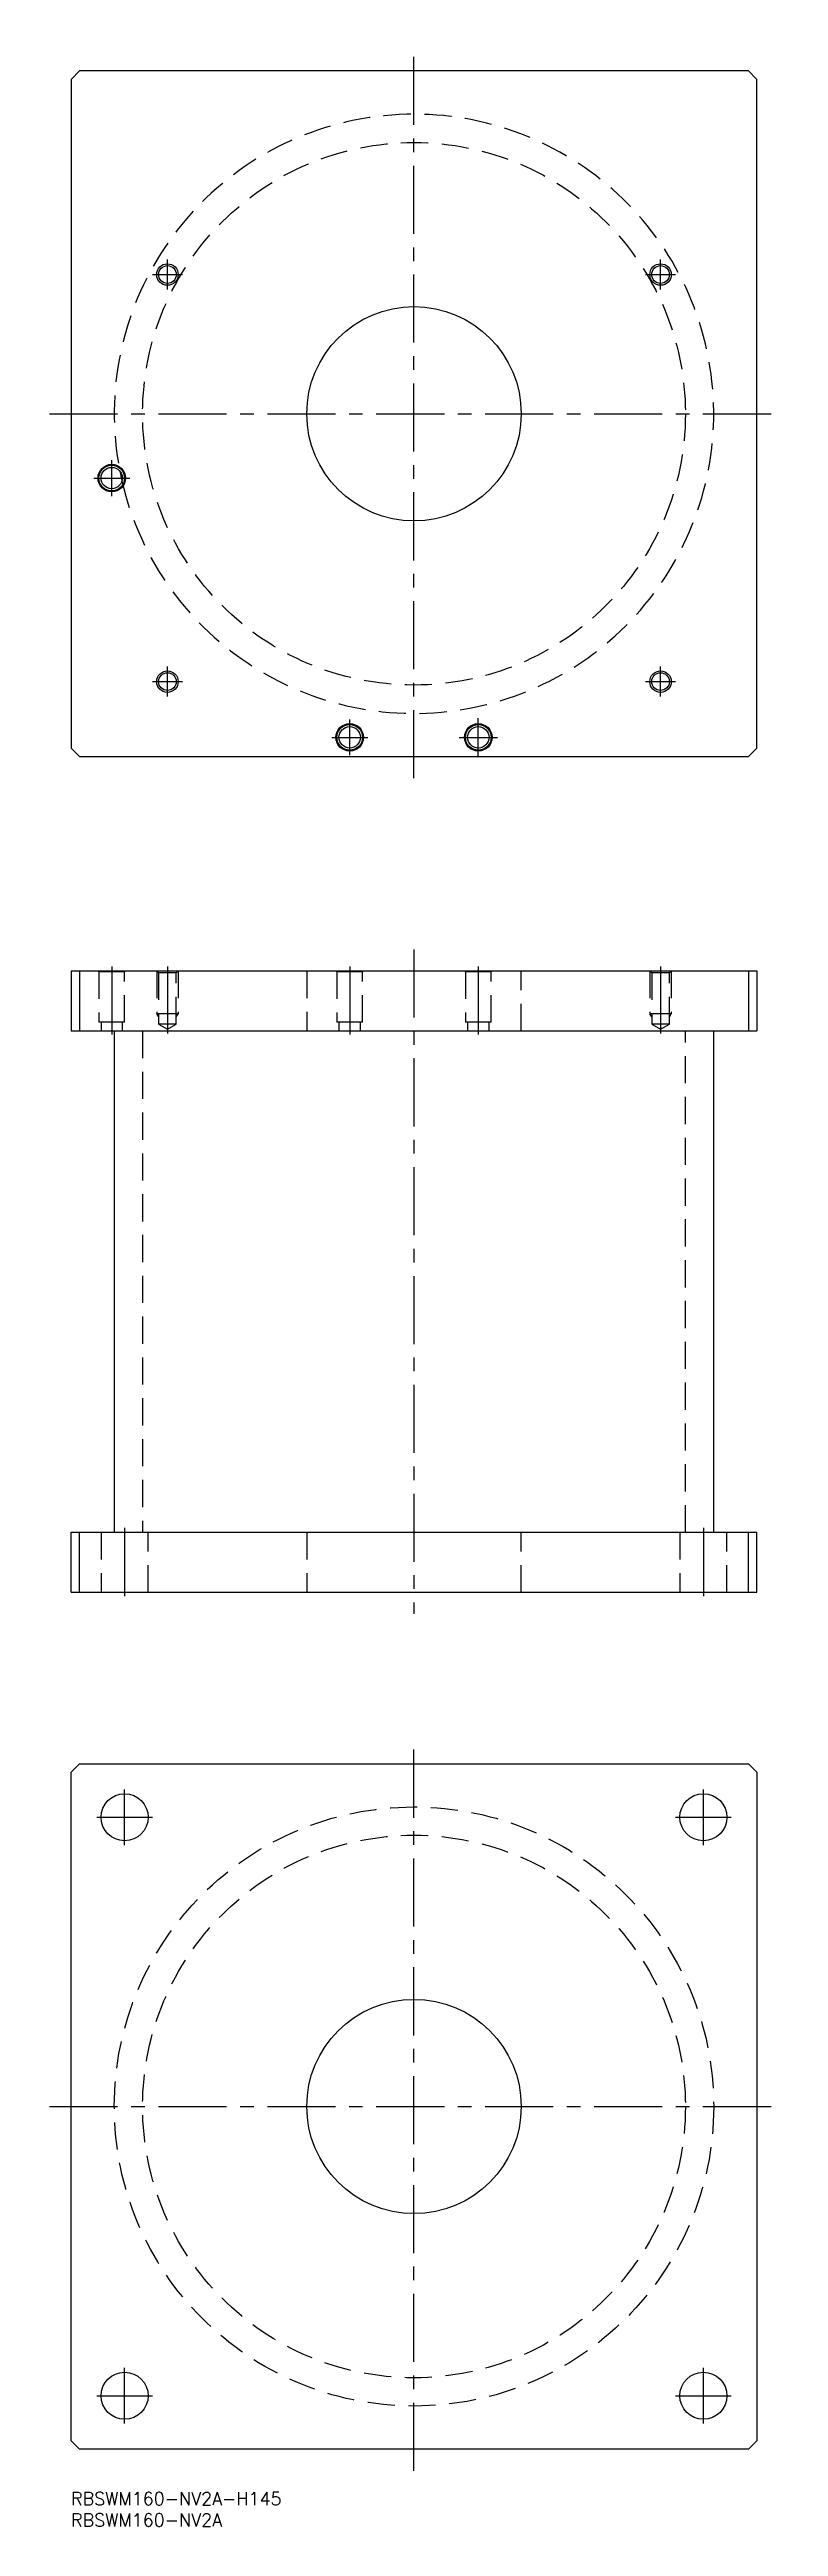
# Model space of a CAD drawing. Extents: x -5 to 165, y -8 to 570.
import ezdxf

# ---------------------------------------------------------------- set-up
doc = ezdxf.new("R2010")
doc.units = 0
doc.header["$LTSCALE"] = 0.5
doc.linetypes.add('CENTER', pattern=[50.8, 31.75, -6.35, 6.35, -6.35])
doc.linetypes.add('DASHED', pattern=[19.05, 12.7, -6.35])
for name, color, linetype in [('MSM_CENTER', 1, 'CENTER'), ('MSM_CONTINUOUS', 7, 'CONTINUOUS'), ('MSM_DASHED', 4, 'DASHED'), ('MSM_NARROW', 5, 'CONTINUOUS'), ('MSM_PART_NUMBER', 7, 'CONTINUOUS')]:
    doc.layers.add(name, color=color, linetype=linetype)
doc.styles.get("Standard").update_dxf_attribs({"font": 'txt.shx', "height": 3, "bigfont": 'bigfont.shx'})

msp = doc.modelspace()

# ---------------------------------------------------------------- linework, layer by layer
at = {"layer": 'MSM_CENTER'}
for p, q in [((80, 400), (80, 570)), ((22.5, 514), (22.5, 521)), ((137.5, 514), (137.5, 521)), ((19, 517.5), (26, 517.5)), ((134, 517.5), (141, 517.5)), ((-5, 485), (165, 485)), ((9.5, 465.8), (9.5, 474.2)), ((5.3, 470), (13.7, 470)), ((19, 422.5), (26, 422.5)), ((22.5, 419), (22.5, 426)), ((134, 422.5), (141, 422.5)), ((137.5, 419), (137.5, 426)), ((65, 405.3), (65, 413.7)), ((95, 405), (95, 414)), ((60.8, 409.5), (69.2, 409.5)), ((90.5, 409.5), (99.5, 409.5)), ((80, 360), (80, 205)), ((9.5, 356), (9.5, 340)), ((22.5, 356), (22.5, 340.407)), ((65, 356), (65, 340)), ((95, 356), (95, 340)), ((137.5, 356), (137.5, 340.407)), ((12.5, 225), (12.5, 209)), ((147.5, 225), (147.5, 209)), ((80, 5), (80, 175)), ((12.5, 151), (12.5, 164)), ((147.5, 151), (147.5, 164)), ((6, 157.5), (19, 157.5)), ((141, 157.5), (154, 157.5)), ((-5, 90), (165, 90)), ((12.5, 16), (12.5, 29)), ((147.5, 16), (147.5, 29)), ((6, 22.5), (19, 22.5)), ((141, 22.5), (154, 22.5))]:
    msp.add_line(p, q, dxfattribs=at)
at = {"layer": 'MSM_CONTINUOUS'}
for p, q in [((2, 565), (0, 563)), ((0, 563), (0, 407)), ((158, 565), (2, 565)), ((160, 563), (158, 565)), ((160, 407), (160, 563)), ((0, 407), (2, 405)), ((2, 405), (158, 405)), ((158, 405), (160, 407)), ((0, 355), (160, 355)), ((0, 355), (0, 341)), ((2, 355), (2, 341)), ((158, 355), (158, 341)), ((160, 355), (160, 341)), ((0, 341), (160, 341)), ((10.1, 341), (10.1, 224)), ((149.9, 224), (149.9, 341)), ((0, 210), (0, 224)), ((0, 224), (160, 224)), ((2, 210), (2, 224)), ((158, 210), (158, 224)), ((160, 210), (160, 224)), ((0, 210), (160, 210)), ((0, 168), (2, 170)), ((0, 12), (0, 168)), ((2, 170), (158, 170)), ((158, 170), (160, 168)), ((160, 168), (160, 12)), ((2, 10), (0, 12)), ((160, 12), (158, 10)), ((158, 10), (2, 10))]:
    msp.add_line(p, q, dxfattribs=at)
for centre, radius in [((22.5, 517.5), 2.067), ((137.5, 517.5), 2.067), ((80, 485), 25), ((9.5, 470), 3.2), ((9.5, 470), 3), ((9.5, 470), 2.5), ((22.5, 422.5), 2.067), ((137.5, 422.5), 2.067), ((65, 409.5), 3.2), ((65, 409.5), 3), ((65, 409.5), 2.5), ((95, 409.5), 3.2), ((95, 409.5), 3), ((95, 409.5), 2.5), ((12.5, 157.5), 5.5), ((147.5, 157.5), 5.5), ((80, 90), 25), ((12.5, 22.5), 5.5), ((147.5, 22.5), 5.5)]:
    msp.add_circle(centre, radius, dxfattribs=at)
msp.add_arc((80, 485), 69.9, 191.020888, 193.002068, dxfattribs=at)
at = {"layer": 'MSM_DASHED'}
for p, q in [((6.3, 355), (6.5, 354.8)), ((6.5, 354.8), (6.5, 343)), ((12.5, 354.8), (6.5, 354.8)), ((12.5, 354.8), (12.7, 355)), ((12.5, 343), (12.5, 354.8)), ((20, 355), (20.433, 354.567)), ((20, 355), (20, 345)), ((20.433, 354.567), (20.433, 342.6)), ((24.567, 354.567), (20.433, 354.567)), ((24.567, 354.567), (25, 355)), ((24.567, 342.6), (24.567, 354.567)), ((25, 355), (25, 345)), ((55, 355), (55, 341)), ((61.8, 355), (62, 354.8)), ((62, 354.8), (62, 343)), ((68, 354.8), (62, 354.8)), ((68, 354.8), (68.2, 355)), ((68, 343), (68, 354.8)), ((91.8, 355), (92, 354.8)), ((92, 354.8), (92, 343)), ((98, 354.8), (92, 354.8)), ((98, 354.8), (98.2, 355)), ((98, 343), (98, 354.8)), ((105, 341), (105, 355)), ((135, 355), (135.433, 354.567)), ((135, 355), (135, 345)), ((135.433, 354.567), (135.433, 342.6)), ((139.567, 354.567), (135.433, 354.567)), ((139.567, 354.567), (140, 355)), ((139.567, 342.6), (139.567, 354.567)), ((140, 355), (140, 345)), ((12.5, 343), (6.5, 343)), ((7, 343), (7, 341)), ((12, 341), (12, 343)), ((25, 345), (20, 345)), ((20.433, 344.25), (20, 345)), ((20.433, 342.6), (22.5, 341.407)), ((24.567, 342.6), (20.433, 342.6)), ((22.5, 341.407), (24.567, 342.6)), ((24.567, 344.25), (25, 345)), ((68, 343), (62, 343)), ((62.5, 343), (62.5, 341)), ((67.5, 341), (67.5, 343)), ((98, 343), (92, 343)), ((92.5, 343), (92.5, 341)), ((97.5, 341), (97.5, 343)), ((140, 345), (135, 345)), ((135.433, 344.25), (135, 345)), ((135.433, 342.6), (137.5, 341.407)), ((139.567, 342.6), (135.433, 342.6)), ((137.5, 341.407), (139.567, 342.6)), ((139.567, 344.25), (140, 345)), ((16.7, 341), (16.7, 224)), ((143.3, 224), (143.3, 341)), ((7, 224), (7, 210)), ((18, 210), (18, 224)), ((55, 224), (55, 210)), ((105, 210), (105, 224)), ((142, 224), (142, 210)), ((153, 210), (153, 224))]:
    msp.add_line(p, q, dxfattribs=at)
for centre, radius in [((80, 485), 63.3), ((80, 90), 69.9), ((80, 90), 63.3)]:
    msp.add_circle(centre, radius, dxfattribs=at)
msp.add_arc((80, 485), 69.9, 193.002068, 191.020888, dxfattribs=at)
at = {"layer": 'MSM_NARROW'}
for centre in [(22.5, 517.5), (137.5, 517.5), (22.5, 422.5), (137.5, 422.5)]:
    msp.add_circle(centre, 2.5, dxfattribs=at)

# ---------------------------------------------------------------- texts
at = {"layer": 'MSM_PART_NUMBER'}
for s, p in [('RBSWM160-NV2A-H145', (0, -3)), ('RBSWM160-NV2A', (0, -8))]:
    msp.add_text(s, height=3, dxfattribs=at).set_placement(p)

doc.saveas('drawing.dxf')
